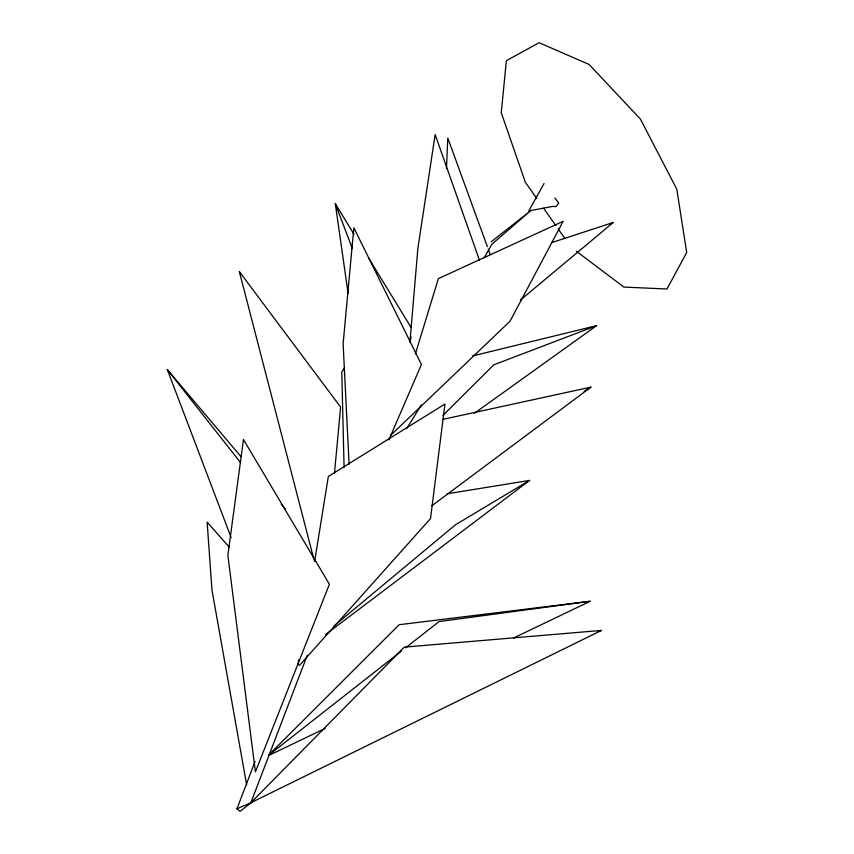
<?xml version="1.0" encoding="UTF-8"?>
<svg xmlns="http://www.w3.org/2000/svg" width="854" height="854" viewBox="0 0 854 854"><rect width="100%" height="100%" fill="white"/><g stroke="black" fill="none" stroke-linecap="round" stroke-linejoin="round"><path stroke-width="1.28" d="M446.439 168.654L447.806 138.038L487.367 246.689M409.888 342.518L417.894 248.236L435.166 134.59L479.446 260.203M334.469 473.287L340.618 407.091L239.344 271.615L314.133 560.299M297.961 664.935L298.804 659.704M314.624 561.537L328.331 476.468L444.955 404.027L430.523 518.549L299.306 665.565M410.123 340.821L411.201 336.978M415.396 353.876L438.369 278.639L563.138 221.314L510.019 321.232L390.481 435.487M254.086 800.422L240.123 811.3L236.964 808.781L255.047 761.458M307.312 655.146L250.852 802.76L236.964 808.781M388.88 439.917L421.428 364.509L353.844 227.815L343.127 343.778L349.105 464.181M544.062 183.503L528.786 210.927L552.773 206.401L556.018 206.551L558.751 203.113L554.886 197.957M484.09 257.833L491.989 244.148L530.942 210.479L491.21 241.767M406.664 428.633L421.353 404.913M344.632 367.583L341.792 372.056L344.087 467.576M268.594 755.075L399.149 624.712L590.189 601.259L513.446 638.077M442.948 415.439L493.74 364.839L596.572 325.652L474.429 413.283M520.428 300.074L613.215 222.499L551.46 242.685M333.893 626.057L455.545 524.73L529.576 480.418L447.09 493.804M268.7 755.192L401.423 651.079M405.607 647.802L439.052 621.573L590.189 601.259M325.47 634.639L529.576 480.418M431.782 505.835L590.947 387.129L442.457 419.453M584.211 391.324L590.947 387.129M601.472 630.423L250.852 802.76L404.305 647.119L601.472 630.423L597.619 631.416M609.617 224.25L613.215 222.499M268.85 755.438L325.203 728.398M472.497 355.979L596.572 325.652M576.365 251.257L623.868 287.061L666.963 289.015L686.691 252.517L676.784 189.15L640.393 119.048L589.068 64.445L539.109 42.7L506.369 60.698L501.255 112.739L525.37 182.297L536.803 198.544M229.246 547.094L207.148 522.189L211.941 589.879L246.657 784.922M231.114 537.497L167.309 369.568L241.009 456.687M281.297 504.298L285.578 509.358M167.309 369.568L240.625 462.687M543.656 208.291L555.847 225.616M558.132 228.872L564.985 238.618M348.09 293.317L335.302 203.679L354.026 234.274M368.597 258.068L410.923 327.189M239.344 271.615L240.476 274.017M335.302 203.679L352.222 248.258M488.274 249.176L490.089 254.172M243.465 439.554L227.858 555.281L255.41 771.845L329.409 584.253L243.465 439.554"/></g></svg>
